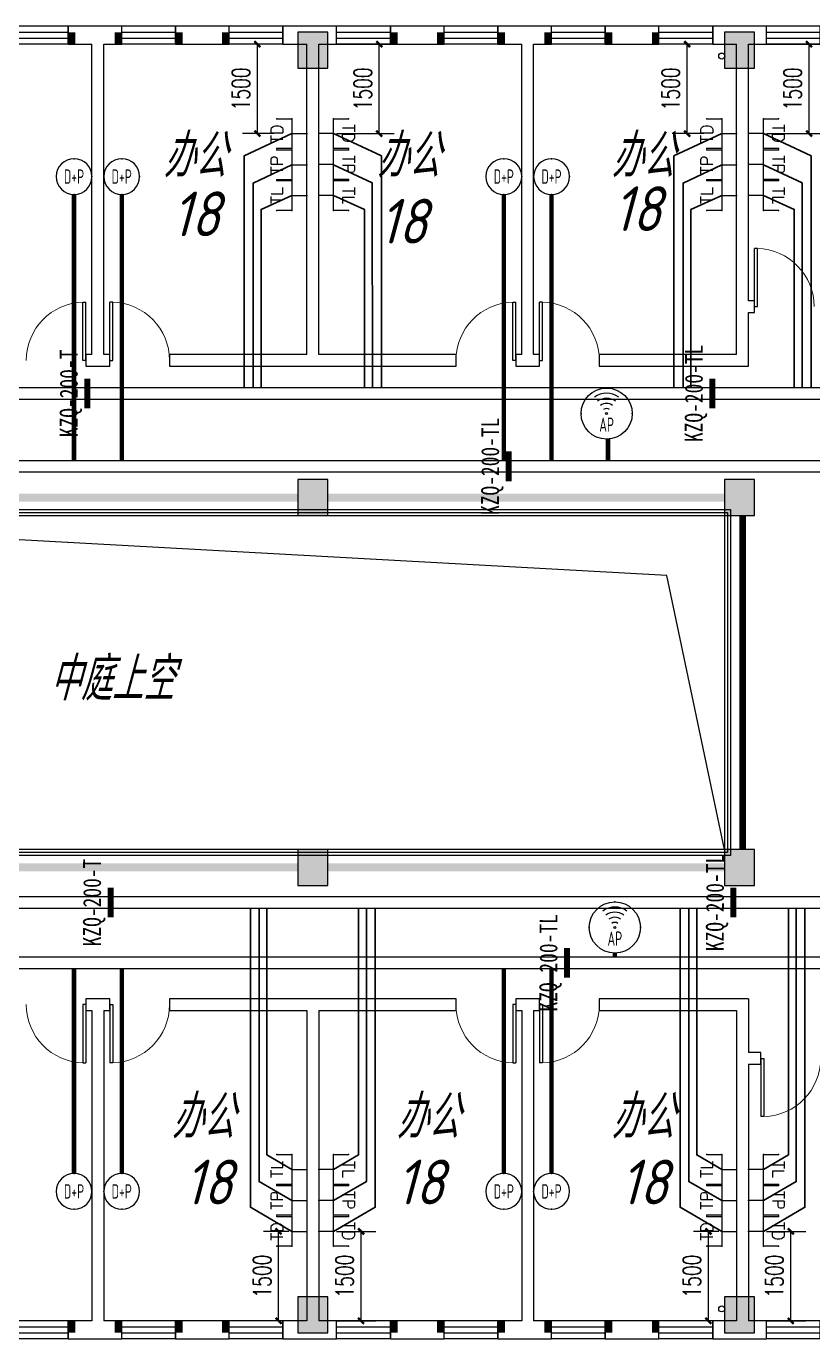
# Model space of a CAD drawing. Extents: x 1398449 to 2142961, y 256969 to 1032940.
# Drawn here: x 1602691 to 1615867, y 439205 to 461205 of the extents above; entities that cross this region are included whole.
import ezdxf
from ezdxf.enums import TextEntityAlignment as Align

# ---------------------------------------------------------------- set-up
doc = ezdxf.new("R2010")
doc.units = 0
doc.header["$LTSCALE"] = 1500
doc.header["$PDSIZE"] = 50
doc.linetypes.add('DASH', pattern=[0.35, 0.25, -0.1])
for name, color, linetype in [('1-建筑底图', 8, 'Continuous'), ('CABLETRAY_PDS', 6, 'Continuous'), ('EQUIP-通讯', 3, 'Continuous'), ('TEL_DIM', 3, 'Continuous'), ('WIRE-综合布线', 5, 'Continuous'), ('光纤点位', 3, 'Continuous'), ('内网桥架', 1, 'Continuous'), ('抗震支吊架', 2, 'Continuous'), ('构造柱', 6, 'Continuous'), ('水', 5, 'Continuous'), ('红机电话', 3, 'Continuous'), ('结构柱子', 253, 'Continuous'), ('蓝机电话', 3, 'Continuous')]:
    doc.layers.add(name, color=color, linetype=linetype)
doc.layers.add('内网线路', color=1, linetype='Continuous', lineweight=30)
doc.styles.add('_TCH_DIM_T3', font='SIMPLEX', dxfattribs={"width": 0.705882, "bigfont": 'GBCBIG'})
doc.styles.add('_TEL_ATTDEF', font='GBENOR', dxfattribs={"width": 0.8, "height": 3, "bigfont": 'GBCBIG'})
doc.styles.add('_TEL_DIM', font='SIMPLEX', dxfattribs={"width": 0.8, "height": 3.5, "bigfont": 'HZTXT'})
doc.styles.add('kzcad', font='', dxfattribs={"width": 0.8})
doc.styles.get("Standard").update_dxf_attribs({"font": 'gbeitc.shx', "bigfont": 'gbcbig.shx'})
doc.styles.get('kzcad').set_extended_font_data('SimSun')
doc.linetypes.add('JIEDI', pattern='A,1.25,-0.25,0.25,-0.25,0.625,["/",Standard,S=0.6,R=0,X=0,Y=-0.3],0.625,-0.25,0.25,-0.25', length=4)
doc.dimstyles.new('_TCH_ARCH&&100', dxfattribs={"dimtxt": 297.5, "dimasz": 100, "dimexe": 250, "dimexo": 300, "dimgap": 126.25, "dimtad": 1, "dimdec": 0, "dimzin": 0, "dimdsep": 46, "dimtxsty": '_TCH_DIM_T3', "dimblk": 'ARCHTICK', "dimcen": 0.09, "dimclrt": 7, "dimazin": 2, "dimtfac": 1, "dimtdec": 0, "dimtix": 1, "dimtmove": 2, "dimatfit": 3, "dimfxl": 1, "dimtolj": 1, "dimtzin": 0, "dimarcsym": 0})

# ---------------------------------------------------------------- blocks, each defined once
blk = doc.blocks.new('fgtrgtrghtrh')
at = {"layer": '构造柱', "color": 0}
for points in [[(-337689, 1236625), (-337689, 1236425), (-337809, 1236625), (-337809, 1236425)], [(-336909, 1236625), (-336909, 1236425), (-337029, 1236625), (-337029, 1236425)], [(-335889, 1236625), (-335889, 1236425), (-336009, 1236625), (-336009, 1236425)], [(-335109, 1236625), (-335109, 1236425), (-335229, 1236625), (-335229, 1236425)], [(-332289, 1236625), (-332289, 1236425), (-332409, 1236625), (-332409, 1236425)], [(-331509, 1236625), (-331509, 1236425), (-331629, 1236625), (-331629, 1236425)], [(-330489, 1236625), (-330489, 1236425), (-330609, 1236625), (-330609, 1236425)], [(-329709, 1236625), (-329709, 1236425), (-329829, 1236625), (-329829, 1236425)], [(-328689, 1236625), (-328689, 1236425), (-328809, 1236625), (-328809, 1236425)], [(-327909, 1236625), (-327909, 1236425), (-328029, 1236625), (-328029, 1236425)], [(-337689, 1215025), (-337689, 1214825), (-337809, 1215025), (-337809, 1214825)], [(-336909, 1215025), (-336909, 1214825), (-337029, 1215025), (-337029, 1214825)], [(-335889, 1215025), (-335889, 1214825), (-336009, 1215025), (-336009, 1214825)], [(-335109, 1215025), (-335109, 1214825), (-335229, 1215025), (-335229, 1214825)], [(-332289, 1215025), (-332289, 1214825), (-332409, 1215025), (-332409, 1214825)], [(-331509, 1215025), (-331509, 1214825), (-331629, 1215025), (-331629, 1214825)], [(-330489, 1215025), (-330489, 1214825), (-330609, 1215025), (-330609, 1214825)], [(-329709, 1215025), (-329709, 1214825), (-329829, 1215025), (-329829, 1214825)], [(-328689, 1215025), (-328689, 1214825), (-328809, 1215025), (-328809, 1214825)], [(-327909, 1215025), (-327909, 1214825), (-328029, 1215025), (-328029, 1214825)]]:
    blk.add_solid(points, dxfattribs=at)
blk = doc.blocks.new('A$C737A27E0')
at = {"layer": '结构柱子'}
h = blk.add_hatch(color=6, dxfattribs=at)
h.dxf.hatch_style = 1
h.paths.add_polyline_path([(57350, 21800), (56850, 21800), (56850, 21200), (57350, 21200)])
h = blk.add_hatch(color=6, dxfattribs=at)
h.dxf.hatch_style = 1
h.paths.add_polyline_path([(64500, 21800), (64000, 21800), (64000, 21200), (64500, 21200)])
h = blk.add_hatch(color=6, dxfattribs=at)
h.dxf.hatch_style = 1
h.paths.add_polyline_path([(57350, 13700), (57350, 14300), (56850, 14300), (56850, 13700)])
h = blk.add_hatch(color=6, dxfattribs=at)
h.dxf.hatch_style = 1
h.paths.add_polyline_path([(64000, 14300), (64000, 13700), (64500, 13700), (64500, 14300)])
h = blk.add_hatch(color=6, dxfattribs=at)
h.dxf.hatch_style = 1
h.paths.add_polyline_path([(57350, 8100), (56850, 8100), (56850, 7500), (57350, 7500)])
h = blk.add_hatch(color=6, dxfattribs=at)
h.dxf.hatch_style = 1
h.paths.add_polyline_path([(64500, 8100), (64000, 8100), (64000, 7500), (64500, 7500)])
h = blk.add_hatch(color=6, dxfattribs=at)
h.dxf.hatch_style = 1
h.paths.add_polyline_path([(57350, 600), (56850, 600), (56850, 0), (57350, 0)])
h = blk.add_hatch(color=6, dxfattribs=at)
h.dxf.hatch_style = 1
h.paths.add_polyline_path([(64500, 600), (64000, 600), (64000, 0), (64500, 0)])
at = {"layer": '结构柱子', "color": 6}
for points in [[(57350, 21800), (56850, 21800), (56850, 21200), (57350, 21200)], [(64500, 21800), (64000, 21800), (64000, 21200), (64500, 21200)], [(57350, 14300), (56850, 14300), (56850, 13700), (57350, 13700)], [(64500, 14300), (64000, 14300), (64000, 13700), (64500, 13700)], [(57350, 8100), (56850, 8100), (56850, 7500), (57350, 7500)], [(64500, 8100), (64000, 8100), (64000, 7500), (64500, 7500)], [(57350, 600), (56850, 600), (56850, 0), (57350, 0)], [(64500, 600), (64000, 600), (64000, 0), (64500, 0)]]:
    blk.add_lwpolyline(points, close=True, dxfattribs=at)
blk = doc.blocks.new('shui1')
at = {"layer": '水'}
for centre in [(545292, 185838), (545292, 164838)]:
    blk.add_circle(centre, 50, dxfattribs=at)
blk = doc.blocks.new('$DorLib2D$00000213')
at = {"color": 0, "linetype": 'DASH', "const_width": 0.02}
blk.add_lwpolyline([(0.5, 0), (-0.5, 0)], dxfattribs=at)
blk = doc.blocks.new('$TCHSYS$WIN2D')
for p, q in [((-0.5, 0.5), (0.5, 0.5)), ((-0.5, 0.5), (-0.5, -0.5)), ((0.5, 0.5), (0.5, -0.5)), ((0.5, 0.167), (-0.5, 0.167)), ((0.5, -0.167), (-0.5, -0.167)), ((-0.5, -0.5), (0.5, -0.5))]:
    blk.add_line(p, q)
blk = doc.blocks.new('$DorLib2D$00000001')
for p, q in [((0.45, 0.975), (0.5, 0.975)), ((0.45, 0), (0.45, 0.975)), ((0.5, 0), (0.5, 0.975)), ((0.5, 0), (0.45, 0))]:
    blk.add_line(p, q)
at = {"lineweight": 13}
blk.add_arc((0.475, 0), 0.975, 91.4693, 180, dxfattribs=at)
blk = doc.blocks.new('1-四层建筑底图')
at = {"layer": '1-建筑底图'}
for p, q in [((86800, 38600), (86300, 38600)), ((86300, 38600), (86300, 38300)), ((87200, 38600), (86800, 38600)), ((87200, 38300), (87200, 38600)), ((89000, 38600), (88100, 38600)), ((88100, 38600), (88100, 38300)), ((89000, 38300), (89000, 38600)), ((90400, 38600), (89900, 38600)), ((89900, 38600), (89900, 38300)), ((90800, 38600), (90400, 38600)), ((90800, 38300), (90800, 38600)), ((92600, 38600), (91700, 38600)), ((91700, 38600), (91700, 38300)), ((92600, 38300), (92600, 38600)), ((94000, 38600), (93500, 38600)), ((93500, 38600), (93500, 38300)), ((94400, 38600), (94000, 38600)), ((94400, 38300), (94400, 38600)), ((96200, 38600), (95300, 38600)), ((95300, 38600), (95300, 38300)), ((96200, 38300), (96200, 38600)), ((97600, 38600), (97100, 38600)), ((97100, 38600), (97100, 38300)), ((98000, 38600), (97600, 38600)), ((98000, 38300), (98000, 38600)), ((86300, 38300), (86700, 38300)), ((86700, 33100), (86700, 38300)), ((86900, 33100), (86900, 38300)), ((86900, 38300), (87200, 38300)), ((88100, 38300), (89000, 38300)), ((89900, 38300), (90300, 38300)), ((90300, 33100), (90300, 38300)), ((90500, 33100), (90500, 38300)), ((90500, 38300), (90800, 38300)), ((91700, 38300), (92600, 38300)), ((93500, 38300), (93900, 38300)), ((93900, 33100), (93900, 38300)), ((94100, 38300), (94400, 38300)), ((94100, 33100), (94100, 38300)), ((95300, 38300), (96200, 38300)), ((97100, 38300), (97500, 38300)), ((97500, 33900), (97500, 38300)), ((97700, 38300), (98000, 38300)), ((97700, 34000), (97700, 38300)), ((97500, 33100), (97500, 33900)), ((97800, 34000), (97700, 34000)), ((97800, 33800), (97800, 34000)), ((97700, 32900), (97700, 33800)), ((97700, 33800), (97800, 33800)), ((86700, 33100), (86600, 33100)), ((86600, 33100), (86600, 32900)), ((87000, 33100), (86900, 33100)), ((87000, 32900), (87000, 33100)), ((90300, 33100), (88000, 33100)), ((88000, 33100), (88000, 32900)), ((92800, 33100), (90500, 33100)), ((92800, 32900), (92800, 33100)), ((93900, 33100), (93800, 33100)), ((93800, 33100), (93800, 32900)), ((94200, 33100), (94100, 33100)), ((94200, 32900), (94200, 33100)), ((97500, 33100), (95200, 33100)), ((95200, 33100), (95200, 32900)), ((86600, 32900), (86800, 32900)), ((86800, 32900), (87000, 32900)), ((88000, 32900), (90400, 32900)), ((90400, 32900), (92800, 32900)), ((93800, 32900), (94000, 32900)), ((94000, 32900), (94200, 32900)), ((95200, 32900), (97700, 32900)), ((86800, 22300), (86600, 22300)), ((86600, 22300), (86600, 22100)), ((87000, 22300), (86800, 22300)), ((87000, 22100), (87000, 22300)), ((90400, 22300), (88000, 22300)), ((88000, 22300), (88000, 22100)), ((92800, 22300), (90400, 22300)), ((92800, 22100), (92800, 22300)), ((94000, 22300), (93800, 22300)), ((93800, 22300), (93800, 22100)), ((94200, 22300), (94000, 22300)), ((94200, 22100), (94200, 22300)), ((97700, 22300), (95200, 22300)), ((95200, 22300), (95200, 22100)), ((97700, 22300), (97700, 21400)), ((86600, 22100), (86700, 22100)), ((86700, 22100), (86700, 16900)), ((86900, 22100), (86900, 16900)), ((86900, 22100), (87000, 22100)), ((88000, 22100), (90300, 22100)), ((90300, 22100), (90300, 16900)), ((90500, 22100), (90500, 16900)), ((90500, 22100), (92800, 22100)), ((93800, 22100), (93900, 22100)), ((93900, 22100), (93900, 16900)), ((94100, 22100), (94200, 22100)), ((94100, 22100), (94100, 16900)), ((95200, 22100), (97500, 22100)), ((97500, 22100), (97500, 21300)), ((97907.9, 21400), (97700, 21400)), ((97907.9, 21200), (97907.9, 21400)), ((97500, 21300), (97500, 16900)), ((97700, 21200), (97907.9, 21200)), ((97700, 21200), (97700, 16900)), ((86700, 16900), (86300, 16900)), ((86300, 16900), (86300, 16600)), ((87200, 16900), (86900, 16900)), ((87200, 16600), (87200, 16900)), ((89000, 16900), (88100, 16900)), ((88100, 16900), (88100, 16600)), ((89000, 16600), (89000, 16900)), ((90300, 16900), (89900, 16900)), ((89900, 16900), (89900, 16600)), ((90800, 16900), (90500, 16900)), ((90800, 16600), (90800, 16900)), ((92600, 16900), (91700, 16900)), ((91700, 16900), (91700, 16600)), ((92600, 16600), (92600, 16900)), ((93900, 16900), (93500, 16900)), ((93500, 16900), (93500, 16600)), ((94400, 16900), (94100, 16900)), ((94400, 16600), (94400, 16900)), ((96200, 16900), (95300, 16900)), ((95300, 16900), (95300, 16600)), ((96200, 16600), (96200, 16900)), ((97500, 16900), (97100, 16900)), ((97100, 16900), (97100, 16600)), ((98000, 16900), (97700, 16900)), ((98000, 16600), (98000, 16900)), ((86300, 16600), (86800, 16600)), ((86800, 16600), (87200, 16600)), ((88100, 16600), (89000, 16600)), ((89900, 16600), (90400, 16600)), ((90400, 16600), (90800, 16600)), ((91700, 16600), (92600, 16600)), ((93500, 16600), (94000, 16600)), ((94000, 16600), (94400, 16600)), ((95300, 16600), (96200, 16600)), ((97100, 16600), (97600, 16600)), ((97600, 16600), (98000, 16600))]:
    blk.add_line(p, q, dxfattribs=at)
for points in [[(76250, 30500), (97400, 30500), (97400, 24700), (76250, 24700)], [(76300, 30450), (97350, 30450), (97350, 24750), (76300, 24750)], [(76350, 30400), (97300, 30400), (97300, 24800), (76350, 24800)]]:
    blk.add_lwpolyline(points, close=True, dxfattribs=at)
blk.add_lwpolyline([(97300, 24800), (96333.6, 29393.8), (76250, 30500)], dxfattribs=at)
for name, p in [('fgtrgtrghtrh', (424109.4, -1198125)), ('A$C737A27E0', (33300, 16700)), ('shui1', (-448041.7, -147737.7))]:
    blk.add_blockref(name, p, dxfattribs=at)
for name, p, xscale, yscale, zscale, rotation in [('$TCHSYS$WIN2D', (85850, 38450), 900, 300, 900, 180), ('$TCHSYS$WIN2D', (87650, 38450), 900, 300, 900, 180), ('$TCHSYS$WIN2D', (89450, 38450), 900, 300, 900, 180), ('$TCHSYS$WIN2D', (91250, 38450), 900, 300, 900, 180), ('$TCHSYS$WIN2D', (93050, 38450), 900, 300, 900, 180), ('$TCHSYS$WIN2D', (94850, 38450), 900, 300, 900, 180), ('$TCHSYS$WIN2D', (96650, 38450), 900, 300, 900, 180), ('$TCHSYS$WIN2D', (98450, 38450), 900, 300, 900, 180), ('$DorLib2D$00000001', (98300, 33900), 1000, -1000, 1000, 180), ('$DorLib2D$00000001', (86100, 33000), -1000, -1000, -1000, 180), ('$DorLib2D$00000001', (87500, 33000), 1000, -1000, 1000, 180), ('$DorLib2D$00000001', (93300, 33000), -1000, -1000, -1000, 180), ('$DorLib2D$00000001', (94700, 33000), 1000, -1000, 1000, 180), ('$DorLib2D$00000213', (86800, 30700), 6700, 6700, 100, 179.9999718558675), ('$DorLib2D$00000213', (93975, 30700), 6650, 6650, 100, 179.9999718558675), ('$DorLib2D$00000213', (97600, 27600), 5600, 5600, 100, 89.99997185586753), ('$DorLib2D$00000213', (86800, 24500), 6700, 6700, 100, 179.9999718558675), ('$DorLib2D$00000213', (93975, 24500), 6650, 6650, 100, 179.9999718558675), ('$DorLib2D$00000001', (86100, 22200), -1000, 1000, -1000, 180), ('$DorLib2D$00000001', (87500, 22200), 1000, 1000, 1000, 180), ('$DorLib2D$00000001', (93300, 22200), -1000, 1000, -1000, 180), ('$DorLib2D$00000001', (94700, 22200), 1000, 1000, 1000, 180), ('$DorLib2D$00000001', (98407.9, 21300), 1000, 1000, 1000, 180)]:
    blk.add_blockref(name, p, dxfattribs=dict(at, xscale=xscale, yscale=yscale, zscale=zscale, rotation=rotation))
at = {"layer": '1-建筑底图', "xscale": -900, "yscale": -300, "zscale": -900}
for p in [(85850, 16750), (87650, 16750), (89450, 16750), (91250, 16750), (93050, 16750), (94850, 16750), (96650, 16750), (98450, 16750)]:
    blk.add_blockref('$TCHSYS$WIN2D', p, dxfattribs=at)
at = {"layer": '1-建筑底图'}
for s, height, p in [('办公', 723.4, (87894.2, 36068.8)), ('办公', 723.4, (91473.1, 36068.8)), ('办公', 723.4, (95400.2, 36068.8)), ('18', 750, (95430.6, 35166.6)), ('18', 750, (88037.4, 35079.6)), ('18', 750, (91510.6, 34957.1)), ('中庭上空', 723.4, (85984.3, 27299.2)), ('办公', 723.4, (88032.9, 19958.8)), ('办公', 723.4, (91800.2, 19958.8)), ('办公', 723.4, (95400.2, 19958.8)), ('办公', 723.4, (95400.2, 19958.8)), ('18', 750, (88246.2, 18852)), ('18', 750, (91795.7, 18852)), ('18', 750, (95547.8, 18852))]:
    blk.add_text(s, height=height, dxfattribs=at).set_placement(p)
blk = doc.blocks.new('$equip_U$00000091(win7-PC-hzk)')
for radius in [0.714, 0.0272]:
    blk.add_circle((0, 0), radius)
for radius in [0.571, 0.428, 0.285, 0.143]:
    blk.add_arc((0, 0), radius, 53.7049, 126.2951)
for p in [(0, 0.714), (-0.714, 0), (0.714, 0), (0, -0.714)]:
    blk.add_point(p)
at = {"color": 7, "style": '_TEL_DIM', "flags": 1}
for tag in ['A', 'REMARK']:
    blk.add_attdef(tag, text='', height=0.00002, dxfattribs=at).set_placement((0, 0), align=Align.MIDDLE_CENTER)
at = {"color": 7, "style": '_TEL_DIM', "width": 0.7}
blk.add_attdef('$TEXT$', text='', height=0.4, dxfattribs=at).set_placement((0, -0.31), align=Align.MIDDLE_CENTER)
blk = doc.blocks.new('$equip_U$00000080(win7-PC-hzk)')
blk.add_circle((0, 0.5), 0.5)
for p in [(0, 0.999), (-0.5, 0.5), (0.5, 0.5)]:
    blk.add_point(p)
at = {"color": 7, "style": '_TEL_DIM', "width": 0.7}
blk.add_attdef('$TEXT$', text='', height=0.4, dxfattribs=at).set_placement((0, 0.5), align=Align.MIDDLE_CENTER)
at = {"color": 7, "style": '_TEL_DIM', "flags": 1}
for tag in ['A', 'REMARK']:
    blk.add_attdef(tag, text='', height=0.00002, dxfattribs=at).set_placement((0, 0), align=Align.MIDDLE_CENTER)
blk = doc.blocks.new('$equip$00001867')
for p, q in [((-0.5, 0.499), (-0.5, 0.999)), ((0.5, 0.999), (0.5, 0.499)), ((0.5, 0.499), (-0.5, 0.499)), ((0, 0.5), (0, 0))]:
    blk.add_line(p, q)
for p in [(-0.5, 0.999), (0.5, 0.999), (-0.5, 0.499), (0.5, 0.499), (0, 0)]:
    blk.add_point(p)
at = {"color": 7, "style": '_TEL_DIM'}
blk.add_attdef('$TEXT$', text='', height=0.4, dxfattribs=at).set_placement((0, 0.999), align=Align.MIDDLE_CENTER)
at = {"color": 7, "style": '_TEL_DIM', "flags": 1}
blk.add_attdef('A', text='', height=0.00002, dxfattribs=at).set_placement((0, 0), align=Align.MIDDLE_CENTER)
blk = doc.blocks.new('$equip$00002670')
for p, q in [((-0.5, 0.499), (-0.5, 0.999)), ((0.5, 0.999), (0.5, 0.499)), ((0.5, 0.499), (-0.5, 0.499)), ((0, 0.5), (0, 0))]:
    blk.add_line(p, q)
for p in [(-0.5, 0.999), (0.5, 0.999), (-0.5, 0.499), (0.5, 0.499), (0, 0)]:
    blk.add_point(p)
at = {"color": 7, "style": '_TEL_DIM'}
blk.add_attdef('$TEXT$', text='', height=0.4, dxfattribs=at).set_placement((0, 0.999), align=Align.MIDDLE_CENTER)
at = {"color": 7, "style": '_TEL_DIM', "flags": 1}
blk.add_attdef('A', text='', height=0.000025, dxfattribs=at).set_placement((0, 0), align=Align.MIDDLE_CENTER)
blk = doc.blocks.new('_ArchTick')
at = {"color": 0, "linetype": 'ByBlock', "const_width": 0.4}
blk.add_lwpolyline([(-0.5, -0.5), (0.5, 0.5)], dxfattribs=at)
blk = doc.blocks.new('*D1059')
at = {"layer": 'Defpoints', "color": 0, "transparency": 16777216}
for p in [(1614791, 460905), (1615805, 460905), (1614791, 459405)]:
    blk.add_point(p, dxfattribs=at)
at = {"layer": 'TEL_DIM', "color": 0, "lineweight": -2, "transparency": 16777216}
for p, q in [((1615091, 460905), (1616055, 460905)), ((1615805, 459405), (1615805, 460905)), ((1615091, 459405), (1616055, 459405))]:
    blk.add_line(p, q, dxfattribs=at)
at = {"layer": 'TEL_DIM', "color": 0, "lineweight": -2, "transparency": 16777216, "xscale": 100, "yscale": 100, "zscale": 100}
for p, rotation in [((1615805, 460905), 90), ((1615805, 459405), 270)]:
    blk.add_blockref('_ArchTick', p, dxfattribs=dict(at, rotation=rotation))
at = {"layer": 'TEL_DIM', "color": 7, "transparency": 16777216, "insert": (1615530, 460155), "char_height": 297.5, "attachment_point": 5, "rotation": 90, "style": '_TCH_DIM_T3'}
blk.add_mtext('\\A1;1500', dxfattribs=at)
blk = doc.blocks.new('*D1060')
at = {"layer": 'Defpoints', "color": 0, "transparency": 16777216}
for p in [(1613763, 460905), (1614341, 460905), (1614341, 459405)]:
    blk.add_point(p, dxfattribs=at)
at = {"layer": 'TEL_DIM', "color": 0, "lineweight": -2, "transparency": 16777216}
for p, q in [((1614041, 460905), (1613513, 460905)), ((1613763, 459405), (1613763, 460905)), ((1614041, 459405), (1613513, 459405))]:
    blk.add_line(p, q, dxfattribs=at)
at = {"layer": 'TEL_DIM', "color": 0, "lineweight": -2, "transparency": 16777216, "xscale": 100, "yscale": 100, "zscale": 100}
for p, rotation in [((1613763, 460905), 90), ((1613763, 459405), 270)]:
    blk.add_blockref('_ArchTick', p, dxfattribs=dict(at, rotation=rotation))
at = {"layer": 'TEL_DIM', "color": 7, "transparency": 16777216, "insert": (1613488, 460155), "char_height": 297.5, "attachment_point": 5, "rotation": 90, "style": '_TCH_DIM_T3'}
blk.add_mtext('\\A1;1500', dxfattribs=at)
blk = doc.blocks.new('*D1061')
at = {"layer": 'Defpoints', "color": 0, "transparency": 16777216}
for p in [(1607591, 460905), (1608605, 460905), (1607591, 459405)]:
    blk.add_point(p, dxfattribs=at)
at = {"layer": 'TEL_DIM', "color": 0, "lineweight": -2, "transparency": 16777216}
for p, q in [((1607891, 460905), (1608855, 460905)), ((1608605, 459405), (1608605, 460905)), ((1607891, 459405), (1608855, 459405))]:
    blk.add_line(p, q, dxfattribs=at)
at = {"layer": 'TEL_DIM', "color": 0, "lineweight": -2, "transparency": 16777216, "xscale": 100, "yscale": 100, "zscale": 100}
for p, rotation in [((1608605, 460905), 90), ((1608605, 459405), 270)]:
    blk.add_blockref('_ArchTick', p, dxfattribs=dict(at, rotation=rotation))
at = {"layer": 'TEL_DIM', "color": 7, "transparency": 16777216, "insert": (1608330, 460155), "char_height": 297.5, "attachment_point": 5, "rotation": 90, "style": '_TCH_DIM_T3'}
blk.add_mtext('\\A1;1500', dxfattribs=at)
blk = doc.blocks.new('*D1062')
at = {"layer": 'Defpoints', "color": 0, "transparency": 16777216}
for p in [(1606563, 460905), (1607141, 460905), (1607141, 459405)]:
    blk.add_point(p, dxfattribs=at)
at = {"layer": 'TEL_DIM', "color": 0, "lineweight": -2, "transparency": 16777216}
for p, q in [((1606841, 460905), (1606313, 460905)), ((1606563, 459405), (1606563, 460905)), ((1606841, 459405), (1606313, 459405))]:
    blk.add_line(p, q, dxfattribs=at)
at = {"layer": 'TEL_DIM', "color": 0, "lineweight": -2, "transparency": 16777216, "xscale": 100, "yscale": 100, "zscale": 100}
for p, rotation in [((1606563, 460905), 90), ((1606563, 459405), 270)]:
    blk.add_blockref('_ArchTick', p, dxfattribs=dict(at, rotation=rotation))
at = {"layer": 'TEL_DIM', "color": 7, "transparency": 16777216, "insert": (1606288, 460155), "char_height": 297.5, "attachment_point": 5, "rotation": 90, "style": '_TCH_DIM_T3'}
blk.add_mtext('\\A1;1500', dxfattribs=at)
blk = doc.blocks.new('*D1066')
at = {"layer": 'Defpoints', "color": 0, "transparency": 16777216}
for p in [(1614118, 441005), (1614591, 441005), (1614591, 439505)]:
    blk.add_point(p, dxfattribs=at)
at = {"layer": 'TEL_DIM', "color": 0, "lineweight": -2, "transparency": 16777216}
for p, q in [((1614291, 441005), (1613868, 441005)), ((1614118, 439505), (1614118, 441005)), ((1614291, 439505), (1613868, 439505))]:
    blk.add_line(p, q, dxfattribs=at)
at = {"layer": 'TEL_DIM', "color": 0, "lineweight": -2, "transparency": 16777216, "xscale": 100, "yscale": 100, "zscale": 100}
for p, rotation in [((1614118, 441005), 90), ((1614118, 439505), 270)]:
    blk.add_blockref('_ArchTick', p, dxfattribs=dict(at, rotation=rotation))
at = {"layer": 'TEL_DIM', "color": 7, "transparency": 16777216, "insert": (1613843, 440255), "char_height": 297.5, "attachment_point": 5, "rotation": 90, "style": '_TCH_DIM_T3'}
blk.add_mtext('\\A1;1500', dxfattribs=at)
blk = doc.blocks.new('*D1067')
at = {"layer": 'Defpoints', "color": 0, "transparency": 16777216}
for p in [(1614791, 441005), (1615499, 441005), (1614791, 439505)]:
    blk.add_point(p, dxfattribs=at)
at = {"layer": 'TEL_DIM', "color": 0, "lineweight": -2, "transparency": 16777216}
for p, q in [((1615091, 441005), (1615749, 441005)), ((1615499, 439505), (1615499, 441005)), ((1615091, 439505), (1615749, 439505))]:
    blk.add_line(p, q, dxfattribs=at)
at = {"layer": 'TEL_DIM', "color": 0, "lineweight": -2, "transparency": 16777216, "xscale": 100, "yscale": 100, "zscale": 100}
for p, rotation in [((1615499, 441005), 90), ((1615499, 439505), 270)]:
    blk.add_blockref('_ArchTick', p, dxfattribs=dict(at, rotation=rotation))
at = {"layer": 'TEL_DIM', "color": 7, "transparency": 16777216, "insert": (1615224, 440255), "char_height": 297.5, "attachment_point": 5, "rotation": 90, "style": '_TCH_DIM_T3'}
blk.add_mtext('\\A1;1500', dxfattribs=at)
blk = doc.blocks.new('*D1074')
at = {"layer": 'Defpoints', "color": 0, "transparency": 16777216}
for p in [(1606918, 441005), (1607391, 441005), (1607391, 439505)]:
    blk.add_point(p, dxfattribs=at)
at = {"layer": 'TEL_DIM', "color": 0, "lineweight": -2, "transparency": 16777216}
for p, q in [((1607091, 441005), (1606668, 441005)), ((1606918, 439505), (1606918, 441005)), ((1607091, 439505), (1606668, 439505))]:
    blk.add_line(p, q, dxfattribs=at)
at = {"layer": 'TEL_DIM', "color": 0, "lineweight": -2, "transparency": 16777216, "xscale": 100, "yscale": 100, "zscale": 100}
for p, rotation in [((1606918, 441005), 90), ((1606918, 439505), 270)]:
    blk.add_blockref('_ArchTick', p, dxfattribs=dict(at, rotation=rotation))
at = {"layer": 'TEL_DIM', "color": 7, "transparency": 16777216, "insert": (1606643, 440255), "char_height": 297.5, "attachment_point": 5, "rotation": 90, "style": '_TCH_DIM_T3'}
blk.add_mtext('\\A1;1500', dxfattribs=at)
blk = doc.blocks.new('*D1075')
at = {"layer": 'Defpoints', "color": 0, "transparency": 16777216}
for p in [(1607591, 441005), (1608299, 441005), (1607591, 439505)]:
    blk.add_point(p, dxfattribs=at)
at = {"layer": 'TEL_DIM', "color": 0, "lineweight": -2, "transparency": 16777216}
for p, q in [((1607891, 441005), (1608549, 441005)), ((1608299, 439505), (1608299, 441005)), ((1607891, 439505), (1608549, 439505))]:
    blk.add_line(p, q, dxfattribs=at)
at = {"layer": 'TEL_DIM', "color": 0, "lineweight": -2, "transparency": 16777216, "xscale": 100, "yscale": 100, "zscale": 100}
for p, rotation in [((1608299, 441005), 90), ((1608299, 439505), 270)]:
    blk.add_blockref('_ArchTick', p, dxfattribs=dict(at, rotation=rotation))
at = {"layer": 'TEL_DIM', "color": 7, "transparency": 16777216, "insert": (1608024, 440255), "char_height": 297.5, "attachment_point": 5, "rotation": 90, "style": '_TCH_DIM_T3'}
blk.add_mtext('\\A1;1500', dxfattribs=at)

msp = doc.modelspace()

# ---------------------------------------------------------------- linework, layer by layer
at = {"layer": 'CABLETRAY_PDS'}
for p, q in [((1592941, 453928.2), (1622441.5, 453928.2)), ((1622441.5, 453728.2), (1592941, 453728.2)), ((1592941, 445605), (1623760.3, 445605)), ((1623760.3, 445405), (1592941, 445405))]:
    msp.add_line(p, q, dxfattribs=at)
at = {"layer": 'WIRE-综合布线', "linetype": 'Continuous', "const_width": 75}
for points in [[(1603491.3, 453928.2), (1603491.3, 458385.3)], [(1604290.5, 453928.2), (1604290.5, 458385.3)], [(1610691.3, 453928.2), (1610691.3, 458385.3)], [(1611490.7, 453928.2), (1611490.7, 458385.3)], [(1612436.8, 453928.2), (1612436.8, 454284.9)], [(1612551.7, 445605), (1612551.7, 445669.9)], [(1603491.3, 441974.7), (1603491.3, 445405)], [(1604290.7, 441974.7), (1604290.7, 445405)], [(1610691.3, 441974.7), (1610691.3, 445405)], [(1611490.7, 441974.7), (1611490.7, 445405)]]:
    msp.add_lwpolyline(points, dxfattribs=at)
at = {"layer": '内网桥架'}
for p, q in [((1593710.1, 455150.4), (1625255.8, 455150.4)), ((1625255.8, 454950.4), (1593710.1, 454950.4)), ((1591909.1, 446616.7), (1625572.1, 446616.7)), ((1625572.1, 446416.7), (1591909.1, 446416.7))]:
    msp.add_line(p, q, dxfattribs=at)
at = {"layer": '内网线路'}
for points in [[(1607141.5, 459405), (1606341.4, 459030.9), (1606341.4, 455150.4)], [(1607840.2, 459405), (1608640.5, 459031.2), (1608642.4, 455150.8)], [(1614341.5, 459405), (1613541.4, 459030.9), (1613541.4, 455150.4)], [(1615040.2, 459405), (1615840.5, 459031.2), (1615842.4, 455150.8)], [(1607141.5, 458881.3), (1606494.4, 458577.4), (1606494.4, 455150.4)], [(1607840.5, 458881.3), (1608487.7, 458577.7), (1608489.4, 455150.8)], [(1614341.5, 458881.3), (1613694.4, 458577.4), (1613694.4, 455150.4)], [(1615040.5, 458881.3), (1615687.7, 458577.7), (1615689.4, 455150.8)], [(1607141.5, 458366.7), (1606625.4, 458134.5), (1606625.4, 455150.4)], [(1607840.7, 458366.7), (1608356.9, 458134.7), (1608358.3, 455150.7)], [(1614341.5, 458366.7), (1613825.4, 458134.5), (1613825.4, 455150.4)], [(1615040.7, 458366.7), (1615556.9, 458134.7), (1615558.3, 455150.7)], [(1607141.5, 441005), (1606444.9, 441409.3), (1606444.9, 446416.7)], [(1607141.5, 441525), (1606592.6, 441839.2), (1606592.6, 446416.7)], [(1607141.5, 442043.3), (1606723.6, 442286.4), (1606723.6, 446416.7)], [(1607840.5, 442043.3), (1608258.4, 442286.4), (1608258.4, 446416.7)], [(1607840.5, 441525), (1608389.4, 441839.2), (1608389.4, 446416.7)], [(1607840.5, 441005), (1608537, 441409.3), (1608537, 446416.7)], [(1614341.5, 441005), (1613644.9, 441409.3), (1613644.9, 446416.7)], [(1614341.5, 441525), (1613792.6, 441839.2), (1613792.6, 446416.7)], [(1614341.5, 442043.3), (1613923.6, 442286.4), (1613923.6, 446416.7)], [(1615040.5, 442043.3), (1615458.4, 442286.4), (1615458.4, 446416.7)], [(1615040.5, 441525), (1615589.4, 441839.2), (1615589.4, 446416.7)], [(1615040.5, 441005), (1615737, 441409.3), (1615737, 446416.7)]]:
    msp.add_lwpolyline(points, dxfattribs=at)
at = {"layer": '抗震支吊架', "color": 5, "const_width": 100}
for points in [[(1603711.8, 454800.4), (1603711.8, 455300.4)], [(1614183.8, 454800.4), (1614183.8, 455300.4)], [(1604102.9, 446266.7), (1604102.9, 446766.7)], [(1614537.5, 446266.7), (1614537.5, 446766.7)]]:
    msp.add_lwpolyline(points, dxfattribs=at)
at = {"layer": '抗震支吊架', "color": 2, "const_width": 100}
for points in [[(1610771.8, 453578.2), (1610771.8, 454078.2)], [(1611748.2, 445255), (1611748.2, 445755)]]:
    msp.add_lwpolyline(points, dxfattribs=at)

# ---------------------------------------------------------------- block references
at = {"layer": '1-建筑底图', "linetype": 'JIEDI'}
msp.add_blockref('1-四层建筑底图', (1517091, 422605), dxfattribs=at)
at = {"layer": 'EQUIP-通讯', "linetype": 'JIEDI'}
ref = msp.add_blockref('$equip_U$00000080(win7-PC-hzk)', (1603191.6, 458685), dxfattribs=dict(at, xscale=-600.0000000000002, yscale=600.0000000000002, zscale=600, rotation=270.0000000000001))
ref.add_attrib('$TEXT$', 'D+P', dxfattribs={"layer": '0', "color": 7, "height": 240, "style": '_TEL_ATTDEF', "width": 0.7}).set_placement((1603491.3, 458685), align=Align.MIDDLE_CENTER)
ref = msp.add_blockref('$equip_U$00000080(win7-PC-hzk)', (1603990.8, 458685), dxfattribs=dict(at, xscale=-600.0000000000002, yscale=600.0000000000002, zscale=600, rotation=270.0000000000001))
ref.add_attrib('$TEXT$', 'D+P', dxfattribs={"layer": '0', "color": 7, "height": 240, "style": '_TEL_ATTDEF', "width": 0.7}).set_placement((1604290.5, 458685), align=Align.MIDDLE_CENTER)
ref = msp.add_blockref('$equip_U$00000080(win7-PC-hzk)', (1610391.6, 458685), dxfattribs=dict(at, xscale=-600.0000000000002, yscale=600.0000000000002, zscale=600, rotation=270.0000000000001))
ref.add_attrib('$TEXT$', 'D+P', dxfattribs={"layer": '0', "color": 7, "height": 240, "style": '_TEL_ATTDEF', "width": 0.7}).set_placement((1610691.3, 458685), align=Align.MIDDLE_CENTER)
ref = msp.add_blockref('$equip_U$00000080(win7-PC-hzk)', (1611191, 458685), dxfattribs=dict(at, xscale=-600.0000000000002, yscale=600.0000000000002, zscale=600, rotation=270.0000000000001))
ref.add_attrib('$TEXT$', 'D+P', dxfattribs={"layer": '0', "color": 7, "height": 240, "style": '_TEL_ATTDEF', "width": 0.7}).set_placement((1611490.7, 458685), align=Align.MIDDLE_CENTER)
ref = msp.add_blockref('$equip_U$00000091(win7-PC-hzk)', (1612413.6, 454712.5), dxfattribs=dict(at, xscale=600, yscale=600, zscale=600))
ref.add_attrib('$TEXT$', 'AP', dxfattribs={"layer": '0', "color": 7, "height": 240, "style": '_TEL_ATTDEF', "width": 0.7}).set_placement((1612413.6, 454526.3), align=Align.MIDDLE_CENTER)
ref = msp.add_blockref('$equip_U$00000091(win7-PC-hzk)', (1612551.7, 446098.2), dxfattribs=dict(at, xscale=600, yscale=600, zscale=600))
ref.add_attrib('$TEXT$', 'AP', dxfattribs={"layer": '0', "color": 7, "height": 240, "style": '_TEL_ATTDEF', "width": 0.7}).set_placement((1612551.7, 445911.9), align=Align.MIDDLE_CENTER)
ref = msp.add_blockref('$equip_U$00000080(win7-PC-hzk)', (1603191.6, 441675), dxfattribs=dict(at, xscale=-600.0000000000005, yscale=600.0000000000005, zscale=600, rotation=269.9999999999998))
ref.add_attrib('$TEXT$', 'D+P', dxfattribs={"layer": '0', "color": 7, "height": 240, "style": '_TEL_ATTDEF', "width": 0.7}).set_placement((1603491.3, 441675), align=Align.MIDDLE_CENTER)
ref = msp.add_blockref('$equip_U$00000080(win7-PC-hzk)', (1604590.4, 441675), dxfattribs=dict(at, xscale=-600, yscale=600, zscale=600, rotation=90.00000000000031))
ref.add_attrib('$TEXT$', 'D+P', dxfattribs={"layer": '0', "color": 7, "height": 240, "style": '_TEL_ATTDEF', "width": 0.7}).set_placement((1604290.7, 441675), align=Align.MIDDLE_CENTER)
ref = msp.add_blockref('$equip_U$00000080(win7-PC-hzk)', (1610391.6, 441675), dxfattribs=dict(at, xscale=-600.0000000000002, yscale=600.0000000000002, zscale=600, rotation=270.0000000000001))
ref.add_attrib('$TEXT$', 'D+P', dxfattribs={"layer": '0', "color": 7, "height": 240, "style": '_TEL_ATTDEF', "width": 0.7}).set_placement((1610691.3, 441675), align=Align.MIDDLE_CENTER)
ref = msp.add_blockref('$equip_U$00000080(win7-PC-hzk)', (1611790.4, 441675), dxfattribs=dict(at, xscale=-600.0000000000005, yscale=600.0000000000005, zscale=600, rotation=90.00000000000007))
ref.add_attrib('$TEXT$', 'D+P', dxfattribs={"layer": '0', "color": 7, "height": 240, "style": '_TEL_ATTDEF', "width": 0.7}).set_placement((1611490.7, 441675), align=Align.MIDDLE_CENTER)
at = {"layer": '光纤点位', "xscale": 500, "yscale": 500, "zscale": 500}
for p, rotation in [((1607391, 459405), 90), ((1607591, 459405), 270), ((1614591, 459405), 90), ((1614791, 459405), 270), ((1607391, 441005), 90), ((1607591, 441005), 270), ((1614591, 441005), 90), ((1614791, 441005), 270)]:
    msp.add_blockref('$equip$00002670', p, dxfattribs=dict(at, rotation=rotation)).add_auto_attribs({'$TEXT$': 'TD'})
at = {"layer": '红机电话', "xscale": 500, "yscale": 500, "zscale": 500}
for p, rotation in [((1607391, 458881.3), 90), ((1607591, 458885), 270), ((1614591, 458881.3), 90), ((1614791, 458885), 270), ((1607391, 441525), 90), ((1607591, 441525), 270), ((1614591, 441525), 90), ((1614791, 441525), 270)]:
    msp.add_blockref('$equip$00001867', p, dxfattribs=dict(at, rotation=rotation)).add_auto_attribs({'$TEXT$': 'TP'})
at = {"layer": '蓝机电话', "xscale": 500, "yscale": 500, "zscale": 500}
for p, rotation in [((1607391, 458366.7), 90), ((1607591, 458366.7), 270), ((1614591, 458366.7), 90), ((1614791, 458366.7), 270), ((1607391, 442043.3), 90), ((1607591, 442043.3), 270), ((1614591, 442043.3), 90), ((1614791, 442043.3), 270)]:
    msp.add_blockref('$equip$00001867', p, dxfattribs=dict(at, rotation=rotation)).add_auto_attribs({'$TEXT$': 'TL'})

# ---------------------------------------------------------------- texts
at = {"layer": '抗震支吊架', "color": 5, "style": 'kzcad', "width": 0.8}
for s, p in [('KZQ-200-TL', (1614023.8, 455050.4)), ('KZQ-200-T', (1603551.8, 455050.4)), ('KZQ-200-TL', (1614377.5, 446516.7)), ('KZQ-200-T', (1603942.9, 446516.7))]:
    msp.add_text(s, height=300, rotation=89.88539, dxfattribs=at).set_placement(p, align=Align.CENTER)
at = {"layer": '抗震支吊架', "color": 2, "style": 'kzcad', "width": 0.8}
for p in [(1610611.8, 453828.2), (1611588.2, 445505)]:
    msp.add_text('KZQ-200-TL', height=300, rotation=89.88539, dxfattribs=at).set_placement(p, align=Align.CENTER)

# ---------------------------------------------------------------- dimensions: what is measured, and where the dimension line sits
at = {"layer": 'TEL_DIM'}
for p1, p2, distance, picture, middle in [((1607141.5, 459405), (1607141.5, 460905), 578.5, '*D1062', (1606287.9, 460155)), ((1607591, 459405), (1607591, 460905), -1014, '*D1061', (1608329.9, 460155)), ((1614341.5, 459405), (1614341.5, 460905), 578.5, '*D1060', (1613487.9, 460155)), ((1614791, 459405), (1614791, 460905), -1014, '*D1059', (1615529.9, 460155)), ((1607391, 439505), (1607391, 441005), 473.5, '*D1074', (1606642.5, 440255)), ((1607591, 439505), (1607591, 441005), -708, '*D1075', (1608024, 440255)), ((1614591, 439505), (1614591, 441005), 473.5, '*D1066', (1613842.5, 440255)), ((1614791, 439505), (1614791, 441005), -708, '*D1067', (1615224, 440255))]:
    dim = msp.add_aligned_dim(p1=p1, p2=p2, distance=distance, dimstyle='_TCH_ARCH&&100', dxfattribs=at)
    dim.commit()
    dim.dimension.update_dxf_attribs({"geometry": picture, "text_midpoint": middle})

doc.saveas('drawing.dxf')
